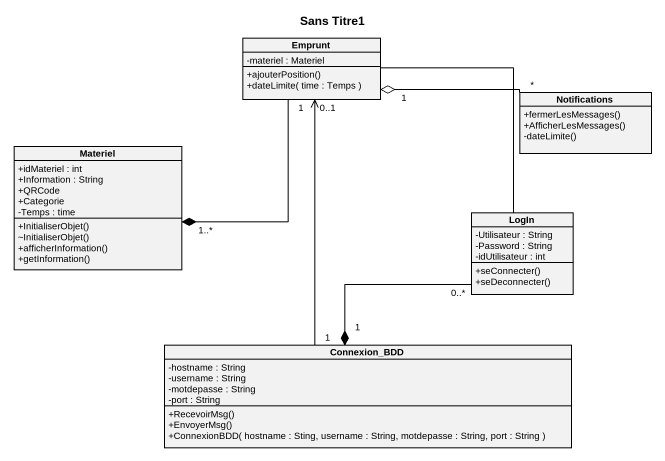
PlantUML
@startuml
title Sans Titre1
hide circle
hide empty members
skinparam classAttributeIconSize 0
class Emprunt {
  -materiel : Materiel
  +ajouterPosition()
  +dateLimite( time : Temps )
}
class Notifications {
  +fermerLesMessages()
  +AfficherLesMessages()
  -dateLimite()
}
class Materiel {
  +idMateriel : int
  +Information : String
  +QRCode
  +Categorie
  -Temps : time
  +InitialiserObjet()
  ~InitialiserObjet()
  +afficherInformation()
  +getInformation()
}
class LogIn {
  -Utilisateur : String
  -Password : String
  -idUtilisateur : int
  +seConnecter()
  +seDeconnecter()
}
class Connexion_BDD {
  -hostname : String
  -username : String
  -motdepasse : String
  -port : String
  +RecevoirMsg()
  +EnvoyerMsg()
  +ConnexionBDD( hostname : Sting, username : String, motdepasse : String, port : String )
}
Emprunt "1" o-right- "*" Notifications
Emprunt -- LogIn
Emprunt "0..1" <-- "1" Connexion_BDD
Materiel "1..*" *-up- "1" Emprunt
Connexion_BDD "1" *-up- "0..*" LogIn
@enduml
